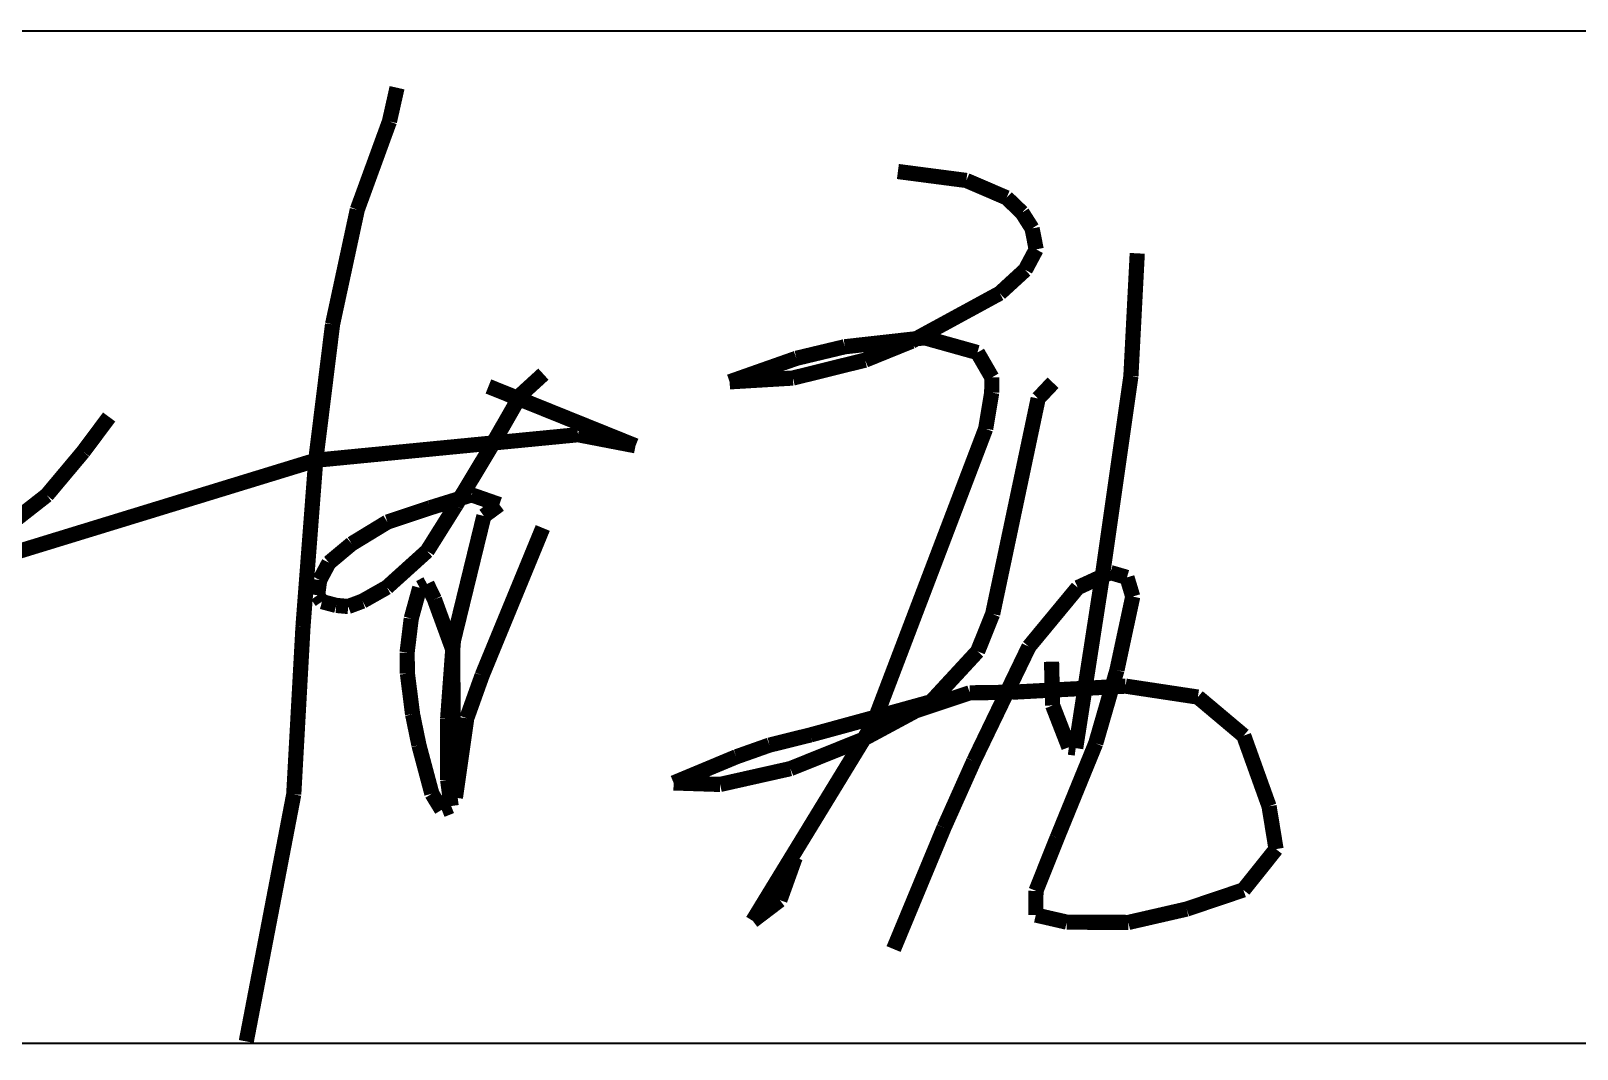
# Model space of a CAD drawing. Header units: millimetres. Extents: x 708158 to 1984082, y -168213 to -53.
# Drawn here: x 1082886 to 1084262, y -91055 to -90150 of the extents above; entities that cross this region are included whole.
import ezdxf

# ---------------------------------------------------------------- set-up
doc = ezdxf.new("R2010")
doc.units = ezdxf.units.MM
doc.header["$LTSCALE"] = 1000
doc.layers.get('0').update_dxf_attribs({"color": 8})
doc.layers.add('A-PUB_TITLE SIGNATURE', color=7, linetype='Continuous')
doc.layers.add('图框', color=4, linetype='Continuous', lineweight=35)

# ---------------------------------------------------------------- blocks, each defined once
blk = doc.blocks.new('A$C7B124B11')
at = {"layer": 'A-PUB_TITLE SIGNATURE', "const_width": 10}
for points in [[(407.4, 294.7), (402.4, 272.5)], [(402.4, 272.5), (381.2, 214.4)], [(737.4, 239.5), (782.5, 233.6)], [(782.5, 233.6), (809, 222.2)], [(809, 222.2), (819.2, 212.4)], [(381.2, 214.4), (364.9, 138.9)], [(819.2, 212.4), (825.8, 202)], [(825.8, 202), (828.5, 188.2)], [(828.5, 188.2), (821.3, 174.7)], [(890.9, 104.7), (895.1, 185.6)], [(821.3, 174.7), (804.5, 159.3)], [(804.5, 159.3), (746.4, 127.7)], [(364.9, 138.9), (353.8, 49.4)], [(702.3, 124.1), (755.1, 130)], [(746.4, 127.7), (715.8, 115.3)], [(755.1, 130), (789.8, 120.3)], [(670.5, 116.5), (702.3, 124.1)], [(789.8, 120.3), (799.3, 103.9)], [(626.5, 101), (670.5, 116.5)], [(715.8, 115.3), (668.2, 103.5)], [(564.5, 58.9), (467.6, 98)], [(503.8, 106.1), (489, 92.6)], [(668.2, 103.5), (626.5, 101)], [(799.3, 103.9), (799.2, 93.9)], [(839.6, 100.4), (829.8, 90)], [(872.4, -24.7), (890.9, 104.7)], [(489, 92.6), (469, 57.7)], [(799.2, 93.9), (795.2, 70.1)], [(829.8, 90), (799.8, -51.9)], [(217.7, 77.9), (200.6, 55)], [(795.2, 70.1), (721.3, -123.7)], [(353.8, 49.4), (526.6, 66.2)], [(469, 57.7), (446.1, 19.7)], [(526.6, 66.2), (564.5, 58.9)], [(153.4, -12), (353.8, 49.4)], [(200.6, 55), (176.6, 26.4)], [(353.8, 49.4), (345.4, -60.2)], [(176.6, 26.4), (133.5, -7.3)], [(429.2, 18.1), (456.5, 26.6)], [(456.5, 26.6), (474.8, 20.2)], [(401, 8.7), (429.2, 18.1)], [(446.1, 19.7), (427.2, -10.4)], [(474.8, 20.2), (464.6, 12.7)], [(377.5, -5.6), (401, 8.7)], [(464.6, 12.7), (444.5, -69.5)], [(463.4, -92.3), (503.4, 4.8)], [(362.5, -18.1), (377.5, -5.6)], [(427.2, -10.4), (400.7, -34.3)], [(356.4, -29.5), (362.5, -18.1)], [(854.5, -140.2), (872.4, -24.7)], [(877.4, -24.6), (855.9, -34.5)], [(888.3, -27.8), (877.4, -24.6)], [(355, -39.5), (356.4, -29.5)], [(400.7, -34.3), (384.6, -43.4)], [(416.7, -54.9), (422.3, -34.6)], [(422.3, -34.6), (427.1, -32.1)], [(427.1, -32.1), (432, -42.2)], [(855.9, -34.5), (823.7, -73.4)], [(892.1, -40.4), (888.3, -27.8)], [(357.9, -43.7), (355, -39.5)], [(367.3, -46.2), (357.9, -43.7)], [(384.6, -43.4), (375.2, -46.9)], [(432, -42.2), (444, -75)], [(881.7, -88.8), (892.1, -40.4)], [(375.2, -46.9), (367.3, -46.2)], [(414, -77.2), (416.7, -54.9)], [(799.8, -51.9), (789.9, -76.5)], [(345.4, -60.2), (339.3, -170.6)], [(444.5, -69.5), (440.7, -120.8)], [(444, -75), (444.4, -125.4)], [(823.7, -73.4), (787.3, -148.8)], [(414.2, -91.1), (414, -77.2)], [(789.9, -76.5), (759.2, -109.7)], [(838.6, -83.3), (839.3, -112.1)], [(417.6, -117.9), (414.2, -91.1)], [(453.3, -120.5), (463.4, -92.3)], [(867.7, -137.1), (881.7, -88.8)], [(749, -115.7), (784.7, -103.8)], [(784.7, -103.8), (812.5, -103.4)], [(812.5, -103.4), (887.4, -99.4)], [(887.4, -99.4), (935, -106.6)], [(935, -106.6), (965.2, -132)], [(713.3, -134.9), (749, -115.7)], [(759.2, -109.7), (724.1, -119.4)], [(839.3, -112.1), (850, -139.6)], [(421.8, -138.3), (417.6, -117.9)], [(440.7, -120.8), (440.7, -161.1)], [(444.4, -125.4), (445.8, -172.8)], [(445.8, -172.8), (453.3, -120.5)], [(721.3, -123.7), (641.7, -253.9)], [(724.1, -119.4), (679.8, -131.5)], [(679.8, -131.5), (652.7, -138.2)], [(666.5, -153.7), (713.3, -134.9)], [(842.3, -199.2), (867.7, -137.1)], [(965.2, -132), (981.9, -178.5)], [(430.3, -170.2), (421.8, -138.3)], [(630.9, -145.9), (589.6, -163.1)], [(652.7, -138.2), (630.9, -145.9)], [(850, -139.6), (854.5, -140.2)], [(620.2, -164.1), (666.5, -153.7)], [(787.3, -148.8), (767.7, -192.6)], [(440.7, -161.1), (443, -178.3)], [(589.6, -163.1), (620.2, -164.1)], [(339.3, -170.6), (308, -333.3)], [(436.8, -180.8), (430.3, -170.2)], [(443, -178.3), (436.8, -180.8)], [(981.9, -178.5), (986.5, -206.7)], [(767.7, -192.6), (753.4, -227)], [(828.3, -234.2), (842.3, -199.2)], [(986.5, -206.7), (965, -233.6)], [(659.6, -240.3), (669.7, -212.2)], [(753.4, -227), (734.5, -272.5)], [(828.2, -250.1), (828.3, -234.2)], [(965, -233.6), (927.6, -246.2)], [(641.7, -253.9), (659.6, -240.3)], [(927.6, -246.2), (889.2, -255)], [(848.6, -254.8), (828.2, -250.1)], [(889.2, -255), (848.6, -254.8)]]:
    blk.add_lwpolyline(points, dxfattribs=at)
blk = doc.blocks.new('A$C998f5811')
at = {"layer": '图框', "color": 4}
for p, q in [((-7500, 17550), (-1500, 17550)), ((-7500, 16650), (-1500, 16650))]:
    blk.add_line(p, q, dxfattribs=at)
at = {"layer": 'A-PUB_TITLE SIGNATURE', "xscale": 1.349999880627941, "yscale": 1.349999880627941, "zscale": 1.349999880627941, "rotation": 0.005566601229444}
blk.add_blockref('A$C7B124B11', (-3945.6, 17101.6, 5923.7), dxfattribs=at)

msp = doc.modelspace()

# ---------------------------------------------------------------- block references
msp.add_blockref('A$C998f5811', (1086607.6, -107699.9))

doc.saveas('drawing.dxf')
